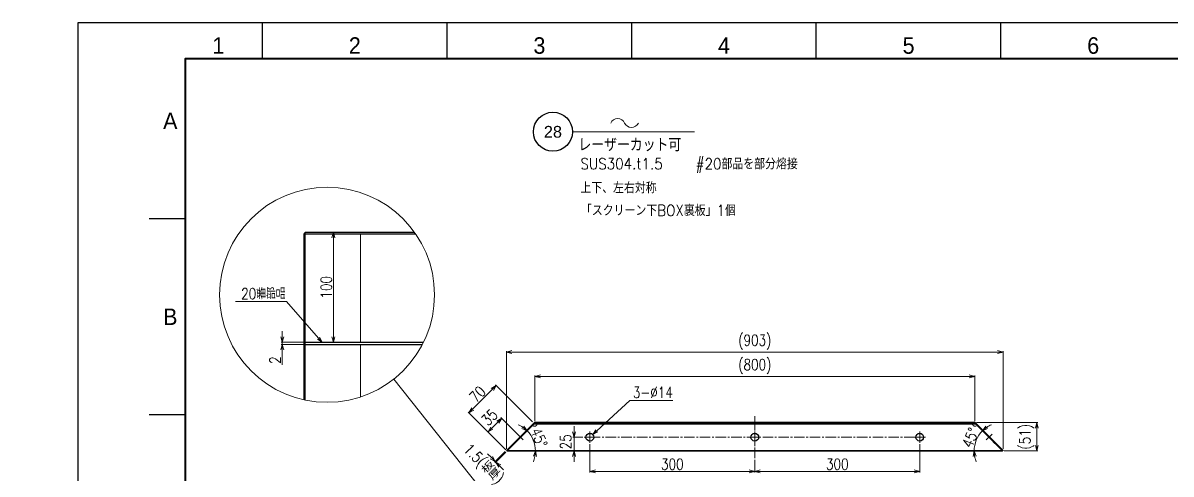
# Model space of a CAD drawing. Header units: millimetres. Extents: x 0 to 51411, y 0 to 16902.
# Drawn here: x 31816 to 33904, y 2653 to 3473 of the extents above; entities that cross this region are included whole.
import ezdxf
from ezdxf import colors
from ezdxf.entities.mleader import LeaderData, LeaderLine
from ezdxf.enums import TextEntityAlignment as Align
from ezdxf.math import Vec2, Vec3

# ---------------------------------------------------------------- set-up
doc = ezdxf.new("R2010")
doc.units = ezdxf.units.MM
doc.linetypes.add('CENTER2', pattern=[28.575, 19.05, -3.175, 3.175, -3.175])
doc.linetypes.add('HIDDEN2', pattern=[4.7625, 3.175, -1.5875])
for name, color, linetype, lineweight in [('01_外形線', 7, 'Continuous', 25), ('02_細線', 5, 'Continuous', 13), ('03_かくれ線', 6, 'HIDDEN2', 13), ('04_中心線', 1, 'CENTER2', 9), ('06_文字', 7, 'Continuous', 13), ('07_寸法線', 3, 'Continuous', 9), ('99_図枠', 7, 'Continuous', 40)]:
    doc.layers.add(name, color=color, linetype=linetype, lineweight=lineweight)
doc.layers.add('10_補助線', color=8, linetype='Continuous', lineweight=13, plot=False)
doc.styles.add('KSS_TXT', font='txt.shx', dxfattribs={"bigfont": 'extfont2.shx'})
doc.styles.get("Standard").update_dxf_attribs({"font": 'arial.ttf'})
doc.styles.add('寸法用', font='simplex.shx', dxfattribs={"width": 0.8, "bigfont": '@extfont2.shx'})
doc.styles.add('表題用', font='MS PGothic.ttf')
doc.dimstyles.new('機械製図用', dxfattribs={"dimtxt": 3.5, "dimasz": 3.5, "dimexe": 2, "dimexo": 0, "dimgap": 1.2, "dimtad": 1, "dimdsep": 46, "dimtxsty": '寸法用', "dimblk": 'OPEN30', "dimcen": 0, "dimclrd": 256, "dimclre": 256, "dimclrt": 7, "dimazin": 2, "dimtm": 1e-09, "dimtfac": 0.75, "dimtmove": 0, "dimatfit": 3, "dimldrblk": 'OPEN30', "dimfxl": 1, "dimlwd": -1, "dimlwe": -1, "dimarcsym": 0})
doc.dimstyles.new('機械製図用$3', dxfattribs={"dimtxt": 3.5, "dimasz": 3.5, "dimexe": 2, "dimexo": 0, "dimgap": 1.2, "dimtad": 1, "dimtih": 1, "dimtoh": 1, "dimdsep": 46, "dimtxsty": '寸法用', "dimblk": 'OPEN30', "dimcen": 0, "dimsd1": 1, "dimclrd": 256, "dimclre": 256, "dimclrt": 7, "dimazin": 2, "dimtm": 1e-09, "dimtfac": 0.75, "dimtofl": 0, "dimtmove": 0, "dimatfit": 3, "dimldrblk": 'OPEN30', "dimfxl": 1, "dimlwd": -1, "dimlwe": -1, "dimarcsym": 0})

# ---------------------------------------------------------------- blocks, each defined once
blk = doc.blocks.new('_Open30')
at = {"color": 0, "linetype": 'ByBlock', "lineweight": -2}
for p, q in [((-1, 0.27), (0, 0)), ((0, 0), (-1, -0.27)), ((0, 0), (-1, 0))]:
    blk.add_line(p, q, dxfattribs=at)
blk = doc.blocks.new('*D1203')
at = {"layer": '07_寸法線', "transparency": 16777216}
for p, q in [((33550, 2746.7), (33661.9, 2746.7)), ((33659.9, 2705.3), (33659.9, 2736.7)), ((33600.6, 2695.3), (33661.9, 2695.3))]:
    blk.add_line(p, q, dxfattribs=at)
at = {"layer": 'Defpoints', "color": 0, "transparency": 16777216}
for p in [(33547, 2746.7), (33659.9, 2746.7), (33597.6, 2695.3)]:
    blk.add_point(p, dxfattribs=at)
at = {"layer": '07_寸法線', "transparency": 16777216, "xscale": 10, "yscale": 10, "zscale": 10}
for p, rotation in [((33659.9, 2746.7), 90), ((33659.9, 2695.3), 270)]:
    blk.add_blockref('_Open30', p, dxfattribs=dict(at, rotation=rotation))
at = {"layer": '07_寸法線', "color": 7, "transparency": 16777216, "insert": (33641.7, 2721), "char_height": 20, "attachment_point": 5, "rotation": 90, "style": '寸法用'}
blk.add_mtext('(51)', dxfattribs=at)
blk = doc.blocks.new('*D1204')
at = {"layer": '07_寸法線', "transparency": 16777216}
for p, q in [((32818.3, 2730.3), (32818.3, 2740.3)), ((32834.5, 2720.3), (32816.3, 2720.3)), ((32818.3, 2695.3), (32818.3, 2720.3)), ((32833.7, 2695.3), (32816.3, 2695.3)), ((32818.3, 2685.3), (32818.3, 2675.3))]:
    blk.add_line(p, q, dxfattribs=at)
at = {"layer": 'Defpoints', "color": 0, "transparency": 16777216}
for p in [(32818.3, 2720.3), (32837.5, 2720.3), (32836.7, 2695.3)]:
    blk.add_point(p, dxfattribs=at)
at = {"layer": '07_寸法線', "transparency": 16777216, "xscale": 10, "yscale": 10, "zscale": 10}
for p, rotation in [((32818.3, 2720.3), 270), ((32818.3, 2695.3), 90)]:
    blk.add_blockref('_Open30', p, dxfattribs=dict(at, rotation=rotation))
at = {"layer": '07_寸法線', "color": 7, "transparency": 16777216, "insert": (32803.2, 2711.8), "char_height": 20, "attachment_point": 5, "rotation": 90, "style": '寸法用'}
blk.add_mtext('25', dxfattribs=at)
blk = doc.blocks.new('*D1205')
at = {"layer": '07_寸法線', "transparency": 16777216}
for p, q in [((32847, 2707.8), (32847, 2656.1)), ((33147, 2679.4), (33147, 2656.1)), ((33137, 2658.1), (32857, 2658.1))]:
    blk.add_line(p, q, dxfattribs=at)
at = {"layer": 'Defpoints', "color": 0, "transparency": 16777216}
for p in [(32847, 2710.8), (33147, 2682.4), (32847, 2658.1)]:
    blk.add_point(p, dxfattribs=at)
at = {"layer": '07_寸法線', "transparency": 16777216, "xscale": 10, "yscale": 10, "zscale": 10, "rotation": 180}
blk.add_blockref('_Open30', (32847, 2658.1), dxfattribs=at)
at = {"layer": '07_寸法線', "transparency": 16777216, "xscale": 10, "yscale": 10, "zscale": 10}
blk.add_blockref('_Open30', (33147, 2658.1), dxfattribs=at)
at = {"layer": '07_寸法線', "color": 7, "transparency": 16777216, "insert": (32997, 2671.1), "char_height": 20, "attachment_point": 5, "style": '寸法用'}
blk.add_mtext('300', dxfattribs=at)
blk = doc.blocks.new('*D1206')
at = {"layer": '07_寸法線', "transparency": 16777216}
for p, q in [((33447, 2707.8), (33447, 2656.1)), ((33147, 2679.4), (33147, 2656.1)), ((33437, 2658.1), (33157, 2658.1))]:
    blk.add_line(p, q, dxfattribs=at)
at = {"layer": 'Defpoints', "color": 0, "transparency": 16777216}
for p in [(33447, 2710.8), (33147, 2682.4), (33147, 2658.1)]:
    blk.add_point(p, dxfattribs=at)
at = {"layer": '07_寸法線', "transparency": 16777216, "xscale": 10, "yscale": 10, "zscale": 10, "rotation": 180}
blk.add_blockref('_Open30', (33147, 2658.1), dxfattribs=at)
at = {"layer": '07_寸法線', "transparency": 16777216, "xscale": 10, "yscale": 10, "zscale": 10}
blk.add_blockref('_Open30', (33447, 2658.1), dxfattribs=at)
at = {"layer": '07_寸法線', "color": 7, "transparency": 16777216, "insert": (33297, 2671.1), "char_height": 20, "attachment_point": 5, "style": '寸法用'}
blk.add_mtext('300', dxfattribs=at)
blk = doc.blocks.new('*D1207')
at = {"layer": '07_寸法線', "transparency": 16777216}
for p, q in [((32747, 2749.7), (32747, 2832.7)), ((33537, 2830.7), (32757, 2830.7)), ((33547, 2749.7), (33547, 2832.7))]:
    blk.add_line(p, q, dxfattribs=at)
at = {"layer": 'Defpoints', "color": 0, "transparency": 16777216}
for p in [(32747, 2830.7), (32747, 2746.7), (33547, 2746.7)]:
    blk.add_point(p, dxfattribs=at)
at = {"layer": '07_寸法線', "transparency": 16777216, "xscale": 10, "yscale": 10, "zscale": 10, "rotation": 180}
blk.add_blockref('_Open30', (32747, 2830.7), dxfattribs=at)
at = {"layer": '07_寸法線', "transparency": 16777216, "xscale": 10, "yscale": 10, "zscale": 10}
blk.add_blockref('_Open30', (33547, 2830.7), dxfattribs=at)
at = {"layer": '07_寸法線', "color": 7, "transparency": 16777216, "insert": (33147, 2848.9), "char_height": 20, "attachment_point": 5, "style": '寸法用'}
blk.add_mtext('(800)', dxfattribs=at)
blk = doc.blocks.new('*D1208')
at = {"layer": '07_寸法線', "transparency": 16777216}
for p, q in [((32695.4, 2699.3), (32695.4, 2876.9)), ((33588.6, 2874.9), (32705.4, 2874.9)), ((33598.6, 2699.3), (33598.6, 2876.9))]:
    blk.add_line(p, q, dxfattribs=at)
at = {"layer": 'Defpoints', "color": 0, "transparency": 16777216}
for p in [(32695.4, 2874.9), (32695.4, 2696.3), (33598.6, 2696.3)]:
    blk.add_point(p, dxfattribs=at)
at = {"layer": '07_寸法線', "transparency": 16777216, "xscale": 10, "yscale": 10, "zscale": 10, "rotation": 180}
blk.add_blockref('_Open30', (32695.4, 2874.9), dxfattribs=at)
at = {"layer": '07_寸法線', "transparency": 16777216, "xscale": 10, "yscale": 10, "zscale": 10}
blk.add_blockref('_Open30', (33598.6, 2874.9), dxfattribs=at)
at = {"layer": '07_寸法線', "color": 7, "transparency": 16777216, "insert": (33147, 2893.2), "char_height": 20, "attachment_point": 5, "style": '寸法用'}
blk.add_mtext('(903)', dxfattribs=at)
blk = doc.blocks.new('*D1209')
at = {"layer": '07_寸法線', "transparency": 16777216}
for p, q in [((32634.3, 2771.6), (32669.6, 2807)), ((32742.8, 2748), (32675.3, 2815.4)), ((32693.3, 2698.5), (32625.8, 2765.9))]:
    blk.add_line(p, q, dxfattribs=at)
at = {"layer": 'Defpoints', "color": 0, "transparency": 16777216}
for p in [(32676.7, 2814), (32744.9, 2745.8), (32695.4, 2696.3)]:
    blk.add_point(p, dxfattribs=at)
at = {"layer": '07_寸法線', "transparency": 16777216, "xscale": 10, "yscale": 10, "zscale": 10}
for p, rotation in [((32676.7, 2814), 44.99999999991473), ((32627.2, 2764.5), 224.9999999999147)]:
    blk.add_blockref('_Open30', p, dxfattribs=dict(at, rotation=rotation))
at = {"layer": '07_寸法線', "color": 7, "transparency": 16777216, "insert": (32642.8, 2798.5), "char_height": 20, "attachment_point": 5, "rotation": 45, "style": '寸法用'}
blk.add_mtext('70', dxfattribs=at)
blk = doc.blocks.new('*D1210')
at = {"layer": '07_寸法線', "transparency": 16777216}
for p, q in [((32719.1, 2722.1), (32685.2, 2756)), ((32669, 2736.9), (32679.6, 2747.5)), ((32694.3, 2697.4), (32660.5, 2731.2))]:
    blk.add_line(p, q, dxfattribs=at)
at = {"layer": 'Defpoints', "color": 0, "transparency": 16777216}
for p in [(32686.7, 2754.6), (32721.2, 2720), (32696.4, 2695.3)]:
    blk.add_point(p, dxfattribs=at)
at = {"layer": '07_寸法線', "transparency": 16777216, "xscale": 10, "yscale": 10, "zscale": 10}
for p, rotation in [((32686.7, 2754.6), 45.00000000016635), ((32661.9, 2729.8), 225.0000000001664)]:
    blk.add_blockref('_Open30', p, dxfattribs=dict(at, rotation=rotation))
at = {"layer": '07_寸法線', "color": 7, "transparency": 16777216, "insert": (32664.6, 2756.4), "char_height": 20, "attachment_point": 5, "rotation": 45, "style": '寸法用'}
blk.add_mtext('35', dxfattribs=at)
blk = doc.blocks.new('*U1187')
at = {"layer": '04_中心線', "color": 0, "linetype": 'CENTER2', "transparency": 16777216}
for p, q in [((-10.5, 0), (-1.4, 0)), ((0, 1.4), (0, 10.5)), ((1.4, 0), (10.5, 0)), ((0, -10.5), (0, -1.4))]:
    blk.add_line(p, q, dxfattribs=at)
at = {"layer": '04_中心線', "color": 0, "linetype": 'Continuous', "transparency": 16777216}
for p, q in [((-0.7, 0), (0.7, 0)), ((0, -0.7), (0, 0.7))]:
    blk.add_line(p, q, dxfattribs=at)
blk = doc.blocks.new('*U1188')
at = {"layer": '04_中心線', "color": 0, "linetype": 'CENTER2', "transparency": 16777216}
for p, q in [((-10.5, 0), (-1.4, 0)), ((0, 1.4), (0, 10.5)), ((1.4, 0), (10.5, 0)), ((0, -10.5), (0, -1.4))]:
    blk.add_line(p, q, dxfattribs=at)
at = {"layer": '04_中心線', "color": 0, "linetype": 'Continuous', "transparency": 16777216}
for p, q in [((-0.7, 0), (0.7, 0)), ((0, -0.7), (0, 0.7))]:
    blk.add_line(p, q, dxfattribs=at)
blk = doc.blocks.new('*U1189')
at = {"layer": '04_中心線', "color": 0, "linetype": 'CENTER2', "transparency": 16777216}
for p, q in [((-10.5, 0), (-1.4, 0)), ((0, 1.4), (0, 10.5)), ((1.4, 0), (10.5, 0)), ((0, -10.5), (0, -1.4))]:
    blk.add_line(p, q, dxfattribs=at)
at = {"layer": '04_中心線', "color": 0, "linetype": 'Continuous', "transparency": 16777216}
for p, q in [((-0.7, 0), (0.7, 0)), ((0, -0.7), (0, 0.7))]:
    blk.add_line(p, q, dxfattribs=at)
blk = doc.blocks.new('*D1216')
at = {"layer": '07_寸法線', "transparency": 16777216}
for p, q in [((32920, 2786.7), (32859.6, 2731.7)), ((32998.1, 2786.7), (32920, 2786.7))]:
    blk.add_line(p, q, dxfattribs=at)
at = {"layer": 'Defpoints', "color": 0, "transparency": 16777216}
for p in [(32841.8, 2715.6), (32852.2, 2725)]:
    blk.add_point(p, dxfattribs=at)
at = {"layer": '07_寸法線', "transparency": 16777216, "xscale": 10, "yscale": 10, "zscale": 10, "rotation": 222.296236736524}
blk.add_blockref('_Open30', (32852.2, 2725), dxfattribs=at)
at = {"layer": '07_寸法線', "color": 7, "transparency": 16777216, "insert": (32961.6, 2801.7), "char_height": 20, "attachment_point": 5, "style": '寸法用'}
blk.add_mtext('3-∅14', dxfattribs=at)
blk = doc.blocks.new('*D1214')
at = {"layer": '07_寸法線', "transparency": 16777216}
for start, end in [(56.0892, 67.1784), (360, 45), (337.8216, 348.9108)]:
    blk.add_arc((32696.4, 2695.3), 51.7, start, end, dxfattribs=at)
at = {"layer": 'Defpoints', "color": 0, "transparency": 16777216}
for p in [(32744.9, 2743.7), (32696.4, 2695.3), (32696.4, 2695.3), (32746.4, 2708.7), (33597.6, 2695.3)]:
    blk.add_point(p, dxfattribs=at)
at = {"layer": '07_寸法線', "transparency": 16777216, "xscale": 10, "yscale": 10, "zscale": 10}
for p, rotation in [((32733, 2731.9), 320.5446015636368), ((32748.2, 2695.3), 84.4553984362655)]:
    blk.add_blockref('_Open30', p, dxfattribs=dict(at, rotation=rotation))
at = {"layer": '07_寸法線', "color": 7, "transparency": 16777216, "insert": (32754.6, 2719.4), "char_height": 20, "attachment_point": 5, "rotation": 292.5, "style": '寸法用'}
blk.add_mtext('45°', dxfattribs=at)
blk = doc.blocks.new('*D1215')
at = {"layer": '07_寸法線', "transparency": 16777216}
for start, end in [(112.8216, 123.9108), (135, 180), (191.0892, 202.1784)]:
    blk.add_arc((33597.6, 2695.3), 51.7, start, end, dxfattribs=at)
at = {"layer": 'Defpoints', "color": 0, "transparency": 16777216}
for p in [(33549.1, 2743.7), (33552.7, 2721.2), (32696.4, 2695.3), (33597.6, 2695.3), (33597.6, 2695.3)]:
    blk.add_point(p, dxfattribs=at)
at = {"layer": '07_寸法線', "transparency": 16777216, "xscale": 10, "yscale": 10, "zscale": 10}
for p, rotation in [((33561, 2731.9), 219.4553984363624), ((33545.8, 2695.3), 95.54460156373369)]:
    blk.add_blockref('_Open30', p, dxfattribs=dict(at, rotation=rotation))
at = {"layer": '07_寸法線', "color": 7, "transparency": 16777216, "insert": (33539.4, 2719.4), "char_height": 20, "attachment_point": 5, "rotation": 67.5, "style": '寸法用'}
blk.add_mtext('45°', dxfattribs=at)
blk = doc.blocks.new('*D1217')
at = {"layer": '07_寸法線', "transparency": 16777216}
for p, q in [((32693.3, 2694.2), (32673.6, 2674.6)), ((32668, 2683.1), (32660.9, 2690.1)), ((32694.3, 2693.2), (32674.7, 2673.5)), ((32676.1, 2674.9), (32675, 2676)), ((32683.2, 2667.9), (32690.2, 2660.8))]:
    blk.add_line(p, q, dxfattribs=at)
at = {"layer": 'Defpoints', "color": 0, "transparency": 16777216}
for p in [(32695.4, 2696.3), (32696.4, 2695.3), (32675, 2676)]:
    blk.add_point(p, dxfattribs=at)
at = {"layer": '07_寸法線', "transparency": 16777216, "xscale": 10, "yscale": 10, "zscale": 10}
for p, rotation in [((32675, 2676), 314.9989465278178), ((32676.1, 2674.9), 134.9989465278178)]:
    blk.add_blockref('_Open30', p, dxfattribs=dict(at, rotation=rotation))
at = {"layer": '07_寸法線', "color": 7, "transparency": 16777216, "insert": (32651.8, 2669.8), "char_height": 20, "attachment_point": 5, "rotation": 314.9989, "style": '寸法用'}
blk.add_mtext('1.5(板厚)', dxfattribs=at)
blk = doc.blocks.new('AM_BALLOON1')
at = {"transparency": 16777216}
blk.add_circle((0, 0), 5, dxfattribs=at)
blk.add_attdef('B_NUMBER', text='', height=3, dxfattribs=at).set_placement((0, 0), align=Align.MIDDLE_CENTER)
blk = doc.blocks.new('_OPEN')
at = {"color": 0, "linetype": 'ByBlock'}
for p, q in [((-1, 0.17), (0, 0)), ((0, 0), (-1, -0.17)), ((0, 0), (-1, 0))]:
    blk.add_line(p, q, dxfattribs=at)
blk = doc.blocks.new('p1ba05')
for centre, start, end in [((-2.95, 0.29), 24.2276, 155.5758), ((0, 1.62), 204.2276, 335.5758)]:
    blk.add_arc(centre, 1.62, start, end)
blk = doc.blocks.new('*D1666')
at = {"layer": '07_寸法線', "transparency": 16777216}
for p, q in [((32411.1, 3092.8), (32378.6, 3092.8)), ((32380.6, 3082.8), (32380.6, 2902.8)), ((32381.8, 2892.8), (32378.6, 2892.8))]:
    blk.add_line(p, q, dxfattribs=at)
at = {"layer": 'Defpoints', "color": 0, "transparency": 16777216}
for p in [(32414.1, 3092.8), (32380.6, 2892.8), (32384.8, 2892.8)]:
    blk.add_point(p, dxfattribs=at)
at = {"layer": '07_寸法線', "transparency": 16777216, "xscale": 10, "yscale": 10, "zscale": 10}
for p, rotation in [((32380.6, 3092.8), 90), ((32380.6, 2892.8), 270)]:
    blk.add_blockref('_Open30', p, dxfattribs=dict(at, rotation=rotation))
at = {"layer": '07_寸法線', "color": 7, "transparency": 16777216, "insert": (32367.6, 2992.8), "char_height": 20, "attachment_point": 5, "rotation": 90, "style": '寸法用'}
blk.add_mtext('100', dxfattribs=at)
blk = doc.blocks.new('*D1667')
at = {"layer": '07_寸法線', "transparency": 16777216}
for p, q in [((32287.7, 2902.8), (32287.7, 2912.8)), ((32325.9, 2892.8), (32285.7, 2892.8)), ((32325.9, 2888.8), (32285.7, 2888.8)), ((32287.7, 2892.8), (32287.7, 2888.8)), ((32287.7, 2878.8), (32287.7, 2852.1))]:
    blk.add_line(p, q, dxfattribs=at)
at = {"layer": 'Defpoints', "color": 0, "transparency": 16777216}
for p in [(32287.7, 2888.8), (32328.9, 2892.8), (32328.9, 2888.8)]:
    blk.add_point(p, dxfattribs=at)
at = {"layer": '07_寸法線', "transparency": 16777216, "xscale": 10, "yscale": 10, "zscale": 10}
for p, rotation in [((32287.7, 2892.8), 270), ((32287.7, 2888.8), 90)]:
    blk.add_blockref('_Open30', p, dxfattribs=dict(at, rotation=rotation))
at = {"layer": '07_寸法線', "color": 7, "transparency": 16777216, "insert": (32274.7, 2860.4), "char_height": 20, "attachment_point": 5, "rotation": 90, "style": '寸法用'}
blk.add_mtext('2', dxfattribs=at)

msp = doc.modelspace()

# ---------------------------------------------------------------- linework, layer by layer
at = {"layer": '01_外形線'}
for p, q in [((32329.003, 2892.759), (32329.003, 3092.759)), ((32329.003, 3092.759), (32528.165, 3092.759)), ((32329.003, 3089.759), (32326.881, 3089.759)), ((32326.881, 3089.759), (32326.881, 2788.287)), ((32329.003, 3089.759), (32530.266, 3089.759)), ((32328.876, 2892.759), (32544.453, 2892.759)), ((32328.876, 2888.759), (32328.876, 2892.759)), ((32328.876, 2888.759), (32542.425, 2888.759)), ((32329.003, 2787.83), (32329.003, 2888.759)), ((32695.385, 2696.339), (32744.882, 2745.836)), ((32696.446, 2695.278), (32744.882, 2743.715)), ((32744.882, 2743.715), (32696.446, 2695.278)), ((33547.004, 2746.715), (32747.004, 2746.715)), ((33598.623, 2696.339), (33549.125, 2745.836)), ((33597.562, 2695.278), (33549.125, 2743.715)), ((33597.562, 2695.278), (33549.125, 2743.715)), ((32695.385, 2696.339), (32696.446, 2695.278)), ((33597.562, 2695.278), (32696.446, 2695.278)), ((32696.446, 2695.278), (33597.562, 2695.278)), ((33598.623, 2696.339), (33597.562, 2695.278))]:
    msp.add_line(p, q, dxfattribs=at)
msp.add_lwpolyline([(32696.446, 2695.278), (32696.382, 2695.215), (33597.625, 2695.215), (33597.562, 2695.278)], dxfattribs=at)
for centre in [(32847.004, 2720.278), (33147.004, 2720.278), (33447.004, 2720.278)]:
    msp.add_circle(centre, 7, dxfattribs=at)
for centre, radius, start, end in [((32747.004, 2743.715), 3, 90, 135), ((32751.584, 2738.114), 8.734, 126.972088, 140.114254), ((32744.85, 2746.656), 2.155, 313.444711, 1.548754), ((33549.158, 2746.656), 2.155, 178.451246, 226.555289), ((33547.004, 2743.715), 3, 45, 90), ((33542.423, 2738.114), 8.734, 39.885746, 53.027912)]:
    msp.add_arc(centre, radius, start, end, dxfattribs=at)
at = {"layer": '02_細線'}
for p, q in [((32430.119, 2892.759), (32430.119, 3089.759)), ((32430.119, 2793.438), (32430.119, 2888.759)), ((32660.592, 2611.259), (32490.498, 2825.934))]:
    msp.add_line(p, q, dxfattribs=at)
msp.add_circle((32369.107, 2979.141), 195.469, dxfattribs=at)
at = {"layer": '03_かくれ線', "ltscale": 3}
for p, q in [((32329.003, 2888.759), (32329.003, 2892.759)), ((33547.004, 2745.215), (32747.004, 2745.215))]:
    msp.add_line(p, q, dxfattribs=at)
at = {"layer": '03_かくれ線'}
for p, q in [((33547.004, 2745.215), (32747.004, 2745.215)), ((32715.891, 2716.845), (32716.952, 2715.784)), ((32724.377, 2725.329), (32725.438, 2724.268)), ((33569.63, 2725.329), (33568.57, 2724.268)), ((33578.117, 2716.845), (33577.056, 2715.784))]:
    msp.add_line(p, q, dxfattribs=at)
at = {"layer": '03_かくれ線', "ltscale": 3}
msp.add_lwpolyline([(33597.562, 2695.278), (33551.161, 2741.679, -0.66817864), (33542.625, 2745.215), (32751.382, 2745.215, -0.66817864), (32742.847, 2741.679), (32696.446, 2695.278)], format="xyb", dxfattribs=at)
at = {"layer": '03_かくれ線'}
for centre, start, end in [((32747.004, 2743.715), 90, 135), ((33547.004, 2743.715), 45, 90)]:
    msp.add_arc(centre, 1.5, start, end, dxfattribs=at)
at = {"layer": '04_中心線'}
for p, q in [((33147.004, 2682.419), (33147.004, 2759.574)), ((33147.004, 2751.555), (33147.004, 2689.238)), ((32725.967, 2715.254), (32715.361, 2725.86)), ((32847.004, 2720.278), (33447.004, 2720.278)), ((33568.04, 2715.254), (33578.647, 2725.86))]:
    msp.add_line(p, q, dxfattribs=at)
at = {"layer": '07_寸法線'}
msp.add_line((32815.345, 3275.49), (33037.112, 3275.49), dxfattribs=at)
at = {"layer": '10_補助線'}
for p, q in [((32695.915, 2695.808), (32745.413, 2745.306)), ((32744.882, 2745.836), (32745.943, 2744.775)), ((33550.186, 2743.715), (32744.882, 2743.715)), ((32747.004, 2745.215), (32747.004, 2746.715)), ((33547.004, 2745.965), (32747.004, 2745.965)), ((33547.004, 2745.215), (33547.004, 2746.715)), ((33549.125, 2745.836), (33548.064, 2744.775)), ((33598.092, 2695.808), (33548.595, 2745.306)), ((33573.874, 2721.087), (33572.813, 2720.027))]:
    msp.add_line(p, q, dxfattribs=at)
for points in [[(32742.847, 2741.679), (32746.382, 2745.215), (32751.382, 2745.215)], [(33551.161, 2741.679), (33547.625, 2745.215), (33542.625, 2745.215)]]:
    msp.add_lwpolyline(points, dxfattribs=at)
for centre, start, end in [((32747.004, 2743.715), 90, 135), ((33547.004, 2743.715), 45, 90)]:
    msp.add_arc(centre, 2.25, start, end, dxfattribs=at)
at = {"layer": '99_図枠', "lineweight": 25}
for p, q in [((32251.78, 3408.27), (32251.78, 3473.276)), ((32587.464, 3408.27), (32587.464, 3473.276)), ((32923.147, 3408.27), (32923.147, 3473.276)), ((33258.831, 3408.27), (33258.831, 3473.276)), ((33594.515, 3408.27), (33594.515, 3473.276)), ((32110.916, 3117.212), (32045.909, 3117.212)), ((32110.916, 2761.147), (32045.909, 2761.147))]:
    msp.add_line(p, q, dxfattribs=at)
at = {"layer": '99_図枠'}
msp.add_lwpolyline([(32110.916, 689.767), (35879.294, 689.767), (35879.294, 3408.27), (32110.916, 3408.27)], close=True, dxfattribs=at)
at = {"layer": 'Defpoints'}
msp.add_lwpolyline([(31916.096, 625.051), (35944.3, 625.051), (35944.3, 3473.276), (31916.096, 3473.276)], close=True, dxfattribs=at)

# ---------------------------------------------------------------- block references
at = {"layer": '04_中心線', "linetype": 'CENTER2'}
for name, p in [('*U1189', (32847.004, 2720.278)), ('*U1188', (33147.004, 2720.278)), ('*U1187', (33447.004, 2720.278))]:
    msp.add_blockref(name, p, dxfattribs=at)
at = {"layer": '07_寸法線', "xscale": 8.50448454545454, "yscale": 8.50448454545454, "zscale": 8.50448454545454}
msp.add_blockref('p1ba05', (32922.763, 3283.244), dxfattribs=at)

# ---------------------------------------------------------------- texts
at = {"layer": '06_文字', "color": 3, "style": 'KSS_TXT', "width": 0.9}
for s, height, p in [('レーザーカット可', 23.625, (32826.225, 3239.908)), ('SUS304.t1.5', 20, (32829.865, 3207.237)), ('#20部品を部分熔接', 20, (33039.412, 3207.237)), ('上下、左右対称', 20, (32829.865, 3163.639)), ('「スクリーン下BOX裏板」1個', 20, (32830.893, 3122.551))]:
    msp.add_text(s, height=height, dxfattribs=at).set_placement(p)
at = {"layer": '99_図枠', "lineweight": 13, "style": '表題用'}
for s, p in [('1', (32171.543, 3408.27)), ('2', (32419.622, 3408.27)), ('3', (32755.305, 3408.27)), ('4', (33090.989, 3408.27)), ('5', (33426.673, 3408.27)), ('6', (33762.356, 3408.27))]:
    msp.add_text(s, height=30.003, dxfattribs=at).set_placement(p, align=Align.BOTTOM_CENTER)
for s, p in [('A', (32070.912, 3295.244)), ('B', (32070.912, 2939.179))]:
    msp.add_text(s, height=30.003, dxfattribs=at).set_placement(p, align=Align.MIDDLE_LEFT)

# ---------------------------------------------------------------- dimensions: what is measured, and where the dimension line sits
at = {"layer": '07_寸法線'}
for base, p1, p2, angle, override, picture, middle in [((32380.595, 2892.759), (32414.14, 3092.759), (32384.803, 2892.759), 270, {"dimtxt": 20, "dimasz": 10, "dimexo": 3, "dimgap": 3, "dimlfac": 0.5}, '*D1666', (32367.595, 2992.759)), ((32287.652, 2888.759), (32328.876, 2892.759), (32328.876, 2888.759), 270, {"dimtxt": 20, "dimasz": 10, "dimexo": 3, "dimgap": 3, "dimlfac": 0.5}, '*D1667', (32274.652, 2860.426)), ((32847.004, 2658.103), (33147.004, 2682.419), (32847.004, 2710.778), 180, {"dimtxt": 20, "dimasz": 10, "dimexo": 3, "dimgap": 3}, '*D1205', (32997.004, 2671.103)), ((33147.004, 2658.103), (33447.004, 2710.778), (33147.004, 2682.419), 180, {"dimtxt": 20, "dimasz": 10, "dimexo": 3, "dimgap": 3}, '*D1206', (33297.004, 2671.103))]:
    dim = msp.add_linear_dim(base=base, p1=p1, p2=p2, angle=angle, dimstyle='機械製図用', override=override, dxfattribs=at)
    dim.commit()
    dim.dimension.update_dxf_attribs({"geometry": picture, "text_midpoint": middle})
for base, p1, p2, angle, override, picture, middle in [((32695.385, 2874.915), (33598.623, 2696.339), (32695.385, 2696.339), 180, {"dimtxt": 20, "dimasz": 10, "dimexo": 3, "dimgap": 3, "dimdec": 0}, '*D1208', (33147.004, 2893.153)), ((32747.004, 2830.708), (33547.004, 2746.715), (32747.004, 2746.715), 180, {"dimtxt": 20, "dimasz": 10, "dimexo": 3, "dimgap": 3}, '*D1207', (33147.004, 2848.946)), ((33659.901, 2746.715), (33597.562, 2695.278), (33547.004, 2746.715), 270, {"dimtxt": 20, "dimasz": 10, "dimexo": 3, "dimgap": 3, "dimdec": 0}, '*D1203', (33641.663, 2720.996))]:
    dim = msp.add_linear_dim(base=base, p1=p1, p2=p2, angle=angle, text='(<>)', dimstyle='機械製図用', override=override, dxfattribs=at)
    dim.commit()
    dim.dimension.update_dxf_attribs({"geometry": picture, "text_midpoint": middle})
dim = msp.add_aligned_dim(p1=(32695.385, 2696.339), p2=(32744.882, 2745.836), distance=96.429, dimstyle='機械製図用', override={"dimtxt": 20, "dimasz": 10, "dimexo": 3, "dimgap": 3}, dxfattribs=at)
dim.commit()
dim.dimension.update_dxf_attribs({"geometry": '*D1209', "text_midpoint": (32642.756, 2798.465)})
dim = msp.add_diameter_dim_2p(p1=(32841.826, 2715.567), p2=(32852.182, 2724.989), text='3-<>', dimstyle='機械製図用$3', override={"dimtxt": 20, "dimasz": 10, "dimgap": 5}, dxfattribs=at)
dim.commit()
dim.dimension.update_dxf_attribs({"geometry": '*D1216', "text_midpoint": (32961.57, 2786.689), "dimtype": 163})
for base, p1, p2, angle, picture, middle, dimtype in [((32686.662, 2754.559), (32696.446, 2695.278), (32721.194, 2720.027), 45, '*D1210', (32664.555, 2756.413), 161), ((32818.251, 2720.278), (32836.723, 2695.278), (32837.504, 2720.278), 270, '*D1204', (32803.165, 2711.807), 160)]:
    dim = msp.add_linear_dim(base=base, p1=p1, p2=p2, angle=angle, dimstyle='機械製図用', override={"dimtxt": 20, "dimasz": 10, "dimexo": 3, "dimgap": 3, "dimtmove": 2}, dxfattribs=at)
    dim.commit()
    dim.dimension.update_dxf_attribs({"geometry": picture, "text_midpoint": middle, "dimtype": dimtype})
for base, line1, line2, picture, middle in [((32746.431, 2708.671), ((32696.446, 2695.278), (33597.562, 2695.278)), ((32744.883, 2743.715), (32696.446, 2695.278)), '*D1214', (32754.603, 2719.367)), ((33552.746, 2721.152), ((33597.562, 2695.278), (32696.446, 2695.278)), ((33549.125, 2743.715), (33597.562, 2695.278)), '*D1215', (33539.405, 2719.367))]:
    dim = msp.add_angular_dim_2l(base=base, line1=line1, line2=line2, dimstyle='機械製図用', override={"dimtxt": 20, "dimasz": 10}, dxfattribs=at)
    dim.commit()
    dim.dimension.update_dxf_attribs({"geometry": picture, "text_midpoint": middle})
dim = msp.add_linear_dim(base=(32675.033, 2675.987), p1=(32696.446, 2695.278), p2=(32695.385, 2696.339), angle=134.998947, text='<>(板厚)', dimstyle='機械製図用', override={"dimtxt": 20, "dimasz": 10, "dimexo": 3, "dimgap": 3, "dimtmove": 2}, dxfattribs=at)
dim.commit()
dim.dimension.update_dxf_attribs({"geometry": '*D1217', "text_midpoint": (32651.78, 2669.771), "dimtype": 161})

# ---------------------------------------------------------------- leaders
ml = msp.add_multileader_block('Standard', dxfattribs=at)
ml.set_content('AM_BALLOON1', color=256, scale=7.08707045)
ml.set_attribute('B_NUMBER', '28', width=0)
ml.set_leader_properties(color=256, linetype='ByLayer', lineweight=-1)
ml.set_arrow_properties(name='OPEN')
ml.build(insert=Vec2(0, 0))
ml.multileader.update_dxf_attribs({"leader_type": 0, "has_dogleg": 0, "text_right_attachment_type": 6, "dogleg_length": 0, "arrow_head_size": 3.544, "scale": 2.5, "block_connection_type": 1})
ctx = ml.context
ctx.base_point, ctx.scale, ctx.char_height, ctx.arrow_head_size, ctx.landing_gap_size, ctx.plane_origin = Vec3(32779.868, 3275.518), 2.5, 7.087, 3.544, 3.544, Vec3(32779.868, 3275.518)
ctx.right_attachment, ctx.attachment_type = 6, 1
notes = []
notes.append((ctx, [(0, (0, 0, 0), (0, 0), (1, 0), 1, [])]))
ctx.block.insert = Vec3(32779.868, 3275.518)
ml = msp.add_multileader_block('Standard', dxfattribs=at)
ml.set_content('AM_BALLOON1', color=256, scale=7.08707045)
ml.set_attribute('B_NUMBER', '29', width=0)
ml.set_leader_properties(color=256, linetype='ByLayer', lineweight=-1)
ml.set_arrow_properties(name='OPEN')
ml.build(insert=Vec2(0, 0))
ml.multileader.update_dxf_attribs({"leader_type": 0, "has_dogleg": 0, "text_right_attachment_type": 6, "dogleg_length": 0, "arrow_head_size": 3.544, "scale": 2.5, "block_connection_type": 1})
ctx = ml.context
ctx.base_point, ctx.scale, ctx.char_height, ctx.arrow_head_size, ctx.landing_gap_size, ctx.plane_origin = Vec3(34667.768, 3275.518), 2.5, 7.087, 3.544, 3.544, Vec3(34667.768, 3275.518)
ctx.right_attachment, ctx.attachment_type = 6, 1
notes.append((ctx, [(0, (0, 0, 0), (0, 0), (1, 0), 1, [])]))
ctx.block.insert = Vec3(34667.768, 3275.518)
ml = msp.add_multileader_mtext('Standard', dxfattribs=at)
ml.set_content('20番部品', color=7, style='寸法用')
ml.set_leader_properties(color=256, linetype='ByLayer', lineweight=-1)
ml.set_arrow_properties(name='OPEN30')
ml.build(insert=Vec2(0, 0))
ml.multileader.update_dxf_attribs({"has_dogleg": 0, "text_left_attachment_type": 6, "text_right_attachment_type": 6, "arrow_head_size": 10})
ctx = ml.context
ctx.base_point, ctx.char_height, ctx.arrow_head_size, ctx.plane_origin = Vec3(32207.301, 2967.198), 20, 10, Vec3(32116.545, 2927.64)
ctx.left_attachment, ctx.right_attachment, ctx.text_align_type = 6, 6, 2
notes.append((ctx, [(1, (1, 1, 0), (32303.111, 2967.198), (-1, 0), 8, [(0, [(32360.191, 2892.759)], 0, [])])]))
ctx.mtext.insert, ctx.mtext.alignment, ctx.mtext.flow_direction = Vec3(32293.111, 2991.198), 3, 5
for ctx, leaders in notes:
    for number, flags, end, landing, length, lines in leaders:
        leader = LeaderData()
        leader.index, (leader.has_last_leader_line, leader.has_dogleg_vector, leader.attachment_direction) = number, flags
        leader.last_leader_point, leader.dogleg_vector, leader.dogleg_length = Vec3(end), Vec3(landing), length
        for number, points, colour, breaks in lines:
            line = LeaderLine()
            line.index, line.vertices, line.color, line.breaks = number, Vec3.list(points), colors.encode_raw_color(colour), breaks
            leader.lines.append(line)
        ctx.leaders.append(leader)

doc.saveas('drawing.dxf')
